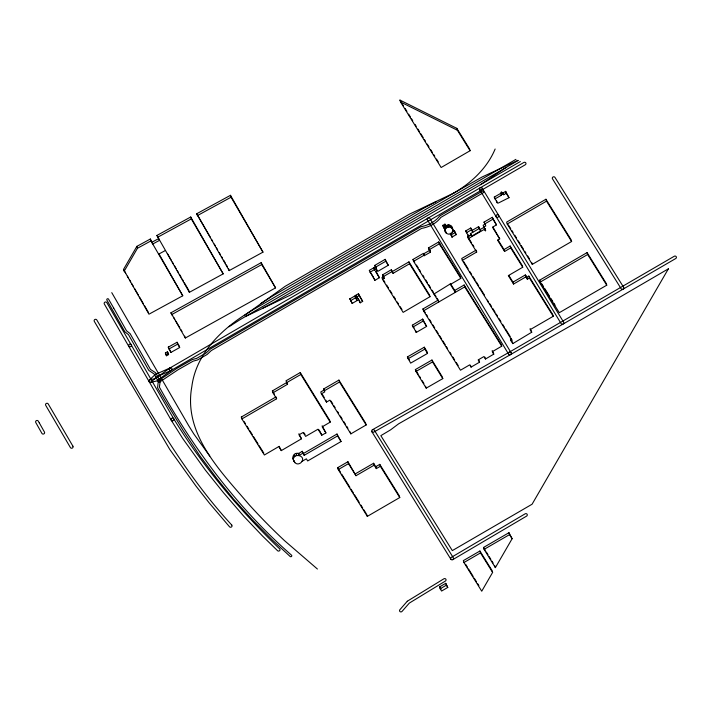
<?xml version="1.0" encoding="UTF-8"?>
<svg xmlns="http://www.w3.org/2000/svg" width="712" height="712" viewBox="0 0 712 712"><rect width="100%" height="100%" fill="white"/><g stroke="black" fill="none" stroke-linecap="round" stroke-linejoin="round"><path stroke-width="1.07" d="M444.911 230.457L444.493 229.095L445.116 226.71L445.703 228.605C442.686 233.118 450.66 236.722 452.618 231.934C454.203 228.098 449.904 222.749 445.997 225.775L446.584 227.671L445.703 228.605M158.278 381.16L157.583 387.8L164.321 399.316L183.118 430.44L200.134 456.241L217.124 478.9L233.411 498.952L252.76 520.232L272.545 540.194L290.158 556.481A0.961 0.899 -17.2 0 0 291.502 556.437A0.961 0.899 -17.2 0 0 291.511 555.155C237.514 507.843 194.047 449.797 159.408 387.132L160.164 381.312M293.762 461.358C290.745 451.942 307.753 455.048 301.078 462.569C293.406 468.843 288.93 451.337 298.746 453.464L302.288 451.301L304.184 455.315L337.577 435.922L336.99 434.026L303.606 453.419M495.134 149.013C487.186 168.103 471.478 182.761 453.864 193.032L255.928 308.1C226.078 325.064 196.352 350.678 191.804 386.794C183.055 434.436 221.103 471.762 249.164 504.719A667.945 626.863 -17.2 0 0 284.631 540.746L317.418 569.03M505.662 191.368L509 197.696L498.347 203.054L497.225 202.795L494.279 197.09L500.705 193.37L501.293 192.098L503.135 192.827L503.722 194.723L506.25 193.264L505.662 191.368L503.135 192.827M494.867 198.986L501.293 195.266L501.88 193.993L501.293 192.098M159.141 254.166L182.761 295.774L148.95 314.197L123.505 269.456L136.873 246.361L150.357 239.01L152.751 244.029L159.301 240.46L158.714 238.556L152.163 242.125M124.093 271.352L137.46 248.257L150.944 240.905L150.357 239.01M492.615 572.412L481.739 591.2L463.939 562.533L463.352 560.629L479.915 551.008L492.028 570.517L492.615 572.412L480.502 552.913L479.915 551.008M495.383 567.624L512.115 538.726L508.964 532.701L483.528 547.466L484.116 549.361L495.383 567.624L494.796 565.728M149.333 380.092L155.225 374.53L170.141 367.908M151.469 381.828L156.738 376.79L171.165 370.409M169.741 368.14L155.163 378.686L150.179 379.63M171.565 370.169L156.587 381.018L150.632 382.291M244.474 315.434L285.067 286.375L409.302 214.223L453.758 193.094M158.687 380.502L176.994 368.291L192.382 359.524L196.672 358.376L206.115 352.983L210.236 349.085L420.819 226.772C428.001 225.419 435.228 221.815 439.731 215.959L482.255 191.234A0.961 0.899 -17.2 0 1 483.564 191.519A0.961 0.899 -17.2 0 1 483.208 192.765L440.853 217.391C436.456 223.479 428.918 227.11 421.646 228.383L211.286 350.571L207.085 354.505L197.491 359.978L193.175 361.144L177.964 369.813L159.746 381.97M505.849 167.614L480.511 184.666M260.788 303.508L272.251 296.174L424.254 207.886L436.331 201.54M228.926 326.799L240.389 319.457L515.951 159.355M302.288 451.301L302.876 453.197L299.334 455.36L298.746 453.464M530.093 328.615L531.731 332.228L512.791 343.611L511.011 340.754L511.901 340.238L462.311 260.387L461.723 258.492L476.097 250.135L476.684 252.03L462.311 260.387M442.828 225.401L444.938 224.147L445.543 225.108L446.13 227.012L444.021 228.249L442.828 225.401L444.021 228.249M443.416 227.297L445.525 226.042L444.938 224.147M165.398 352.965L167.427 351.764L167.996 352.671L168.584 354.567L166.555 355.76L165.398 352.965L166.555 355.76M165.985 354.861L168.014 353.659L167.427 351.764M356.009 295.177L358.474 293.718L362.675 301.354L360.21 302.805L356.009 295.177L357.041 296.815M356.596 297.073L359.062 295.622L358.474 293.718M452.805 559.632L526.595 516.111A1.442 1.353 -17.2 0 0 527.102 514.242A1.442 1.353 -17.2 0 0 525.144 513.824L451.363 557.336A1.442 1.353 -17.2 0 0 450.847 559.205A1.442 1.353 -17.2 0 0 452.805 559.632A1.442 1.353 -17.2 0 0 453.322 557.763L374.334 430.217A1.442 1.353 -17.2 0 0 372.385 429.781A1.442 1.353 -17.2 0 0 371.851 431.65L450.847 559.205M433.902 294.047L450.126 284.026L450.385 284.444L460.824 278.374L460.237 276.478L438.726 241.938L428.428 247.936L430.475 252.155L424.29 255.688L423.435 253.365L412.996 259.435L413.583 261.331L438.823 301.959M438.726 241.938L439.313 243.833L460.824 278.374M443.434 226.354L445.543 225.108M272.99 392.802L272.402 390.897L286.963 382.362L287.55 384.266L272.99 392.802L276.603 398.782L241.911 418.932L264.375 454.995L278.748 446.602L281.293 450.616L301.488 438.806L298.915 433.733M412.328 325.179L422.67 319.101L426.63 326.399L416.226 332.468L412.328 325.179L413.983 327.876M412.916 327.075L423.257 320.996L422.67 319.101M287.55 384.266L285.975 380.822L300.25 372.563L329.629 420.231L330.217 422.127L322.207 426.826L325.918 432.914L321.753 435.237L318.015 429.22L305.644 436.385L303.143 432.469L299.004 434.836L301.488 438.806M437.141 298.301L438.236 300.063L422.937 308.955L423.515 310.85L460.486 370.213L469.671 364.856L471.077 367.116L479.55 362.177L478.144 359.925L483.911 356.57L485.486 359.008L493.781 354.14L492.179 350.615M375.758 267.249L376.345 269.145L374.672 270.115L374.085 268.219L375.758 267.249L374.637 265.451L385.174 259.355L388.28 265.264L377.743 271.388L374.637 265.451M450.215 233.162L452.022 237.052L456.232 234.631L454.425 230.75L451.897 232.201M485.362 230.777L485.13 228.668L485.362 230.777L483.849 227.386L480.119 229.558M485.718 230.572L483.759 227.11L485.798 225.927L484.027 222.126L492.33 217.293L496.469 224.885L492.464 227.226L499.708 238.867L497.554 240.122L504.603 251.47L510.709 247.918L510.121 246.023L504.016 249.574L504.603 251.47M408.955 261.874L429.407 294.804L429.995 296.699L403.143 312.363L382.558 279.451L381.97 277.555L383.679 276.585L382.575 274.832L391.377 269.714L393.06 273.337L409.542 263.769L408.955 261.874L392.472 271.432M447.715 587.462L441.582 591.049L440.176 588.797L439.589 586.893L445.721 583.324L447.715 587.462L445.721 583.324M453.864 193.032L482.086 177.003L517.944 160.351M518.167 160.458L274.894 301.763L262.817 308.1M520.33 161.535L290.336 295.177L245.311 316.6M374.085 268.219L373.809 267.765L369.27 270.409L374.859 280.359L379.389 277.716L376.034 271.352M369.857 272.304L374.396 269.661L373.809 267.765M377.173 270.489L375.509 271.459L379.389 277.716M429.016 249.832L439.313 243.833M382.558 279.451L384.266 278.481L383.163 276.728L391.965 271.61L391.377 269.714M413.583 261.331L424.023 255.27M349.912 298.844L354.843 295.97L356.516 298.657L357.104 300.553L352.164 303.419L349.912 298.844L352.164 303.419M350.5 300.74L355.43 297.874L354.843 295.97M476.684 252.03L468.354 238.627L472.554 236.179L471.753 236.108L470.988 234.871L468.469 236.313L465.719 230.902L470.721 228.009L472.75 232.29L472.163 230.394L478.606 226.647L480.671 230.928L472.999 235.387L473.249 235.788L484.436 229.282M484.614 224.022L492.918 219.189L492.33 217.293M478.606 226.647L479.194 228.543L470.276 233.732L470.988 234.871M468.354 238.627L467.766 236.731L471.13 234.773M545.935 199.253L506.632 222.108L507.22 224.004L532.3 264.357L571.611 241.502L571.024 239.606L545.935 199.253L546.522 201.149L571.611 241.502M507.22 224.004L546.522 201.149M423.515 310.85L455.315 292.365L454.728 290.46L464.144 284.996L501.141 344.297L501.729 346.192L492.259 351.71L493.781 354.14M464.144 284.996L464.731 286.892L455.315 292.365L450.385 284.444M241.911 418.932L241.323 417.036L276.025 396.887L276.603 398.782M510.121 246.023L522.136 265.353L522.724 267.249L508.332 275.615L513.566 284.043L525.937 276.852L525.349 274.948L512.978 282.148L513.566 284.043M323.586 389.01L338.912 380.101L365.576 423.062L366.164 424.957L350.847 433.866L329.861 400.135L326.488 402.093L321.379 393.852L320.792 391.956L324.191 389.98L323.586 389.01L324.779 391.876L321.379 393.852M324.174 390.906L339.499 381.997L338.912 380.101M528.829 276.096L529.417 277.992L527.325 279.211L526.738 277.315L528.829 276.096L552.654 314.384L553.242 316.279L530.155 329.656L531.731 332.228M539.562 280.225L587.08 252.6L606.161 283.305L606.749 285.2L559.303 312.684L540.15 282.121L539.562 280.225L540.702 282.068M540.15 282.121L587.667 254.495L587.08 252.6M336.99 434.026L341.057 441.529L307.673 460.958L306.356 458.831L302.066 461.314M509.142 352.28L674.264 256.258A1.442 1.353 -17.2 0 1 676.222 256.685A1.442 1.353 -17.2 0 1 675.697 258.554L510.575 354.585L373.791 432.095A1.442 1.353 -17.2 0 1 371.851 431.65M379.763 464.375L380.35 466.271L376.328 468.612L375.74 466.716L379.763 464.375L399.174 495.641L399.761 497.537L367.33 516.369L338.262 469.582L337.675 467.677L347.928 461.741L356 475.705L374.192 465.15L373.604 463.254L355.413 473.809M463.939 562.533L480.502 552.913M440.176 588.797L446.308 585.219M470.089 150.721L441.146 167.507L400.536 101.994L399.948 100.098L456.81 128.356L469.502 148.826L470.089 150.721L457.398 130.251L456.81 128.356M169.972 367.988A1.442 1.353 -17.2 0 1 172.082 369.145A1.442 1.353 -17.2 0 1 169.901 370.338A1.442 1.353 -17.2 0 1 169.972 367.988L523.827 162.478A1.442 1.353 -17.2 0 1 525.785 162.906A1.442 1.353 -17.2 0 1 525.251 164.784L171.37 370.311M375.224 267.347L385.762 261.251L385.174 259.355M511.011 340.754L510.424 338.859L511.314 338.342L511.901 340.238M338.262 469.582L348.515 463.637L347.928 461.741M484.116 549.361L509.552 534.596L508.964 532.701M466.307 232.797L471.308 229.914M286.562 382.718L300.838 374.468L300.25 372.563M407.397 356.926L424.29 347.198L426.942 351.514L427.529 353.41L410.637 363.138L407.397 356.926L409.516 360.379M407.985 358.821L424.877 349.094L424.29 347.198M415.372 369.572L431.953 360.032L442.197 376.719L442.784 378.615L426.203 388.147L415.959 371.468L415.372 369.572L418.22 374.2M415.959 371.468L432.54 361.927L431.953 360.032M450.803 235.058L455.012 232.646L454.425 230.75M424.29 255.688L423.702 253.792L429.888 250.25L428.428 247.936M372.394 429.781L509.16 352.271M168.308 347.144L177.065 342.258L179.077 345.64L179.664 347.536L170.907 352.422L168.308 347.144L170.907 352.422M168.895 349.04L177.653 344.154L177.065 342.258M170.942 312.799L261.171 262.657L275.553 287.879L185.334 338.013L170.942 312.799L172.598 315.594M171.53 314.695L261.749 264.561L261.171 262.657M527.325 279.211L525.67 275.473L526.738 277.315M526.195 277.395L525.937 276.852M156.907 235.45L190.709 217L223.185 273.862L189.383 292.32L156.907 235.45L157.806 237.007M196.69 213.769L230.474 195.31L262.968 252.146L229.175 270.605L196.69 213.769L210.44 237.452M157.494 237.345L191.297 218.895L190.709 217M197.277 215.665L231.062 197.206L230.474 195.31M158.634 254.166L165.184 250.597M446.584 227.671L450.313 226.968L452.841 229.513M501.88 193.993L503.722 194.723M400.536 101.994L457.398 130.251M209.737 455.992L193.753 433.839L188.742 425.767L111.766 292.659M304.06 432.914L305.056 434.48M279.175 446.308L281.293 450.616M391.965 271.61L393.06 273.337M359.062 295.622L362.675 301.354M358.074 298.453L359.106 300.09M385.762 261.251L388.28 265.264M173.692 418.745C202.742 466.111 238.653 509.133 278.517 547.768L279.594 548.729A1.442 1.353 -17.2 0 1 279.611 550.652A1.442 1.353 -17.2 0 1 277.591 550.741L262.47 535.967L243.958 516.458L223.488 492.704L205.35 470.071L182.744 438.548L171.227 420.196L149.146 381.65M383.732 280.377L384.907 282.255M386.669 285.076L388.44 287.897M390.203 290.719L391.965 293.54M393.727 296.361L395.498 299.182M397.26 302.004L398.435 303.882M400.197 306.703L401.969 309.524M439.589 586.893L440.995 589.153M168.014 353.659L168.584 354.567M492.918 219.189L496.469 224.885M445.525 226.042L446.13 227.012M464.731 286.892L501.729 346.192M422.937 308.955L425.278 312.728M426.452 314.606L427.627 316.493M429.389 319.323L431.143 322.144M432.905 324.975L434.667 327.796M436.429 330.626L438.192 333.456M439.357 335.334L441.707 339.108M442.882 340.986L445.231 344.759M446.397 346.646L447.572 348.524M449.922 352.298L451.097 354.175M452.859 357.006L454.612 359.836M456.374 362.657L458.136 365.487M423.257 320.996L426.63 326.399M241.323 417.036L242.472 418.887M244.207 421.664L245.355 423.515M247.082 426.283L248.808 429.06M249.965 430.911L252.262 434.605M253.419 436.456L258.02 443.852M259.177 445.703L263.787 453.099M587.667 254.495L606.749 285.2M508.386 224.93L510.718 228.677M511.883 230.555L513.049 232.432M514.803 235.245L516.547 238.066M518.3 240.878L520.054 243.691M521.22 245.569L523.551 249.325M524.717 251.203L525.883 253.08M527.637 255.893L529.381 258.705M541.85 283.91L543.576 286.678M544.724 288.52L549.308 295.889M551.035 298.657L552.752 301.416M553.9 303.267L555.048 305.11M510.709 247.918L522.724 267.249M529.417 277.992L553.242 316.279M525.349 274.948L525.67 275.473M492.989 227.119L499.708 238.867M498.053 239.971L504.016 249.574M484.027 222.126L485.21 224.031L483.172 225.215L483.759 227.11M508.911 275.597L512.978 282.148M479.194 228.543L480.671 230.928M467.766 236.731L471.656 242.979M472.768 244.768L473.881 246.557M463.476 261.313L468.149 268.833M469.902 271.655L471.656 274.476M472.821 276.354L475.153 280.119M476.328 281.997L478.66 285.752M479.826 287.639L484.507 295.16M489.865 303.819L491.609 306.614M492.766 308.483L495.08 312.212M496.246 314.081L497.403 315.95M499.139 318.745L500.883 321.548M502.619 324.343L504.363 327.146M505.52 329.006L510.157 336.473M510.424 338.859L511.759 341.003M450.349 283.429L454.728 290.46M412.996 259.435L414.74 262.238M416.476 265.042L418.22 267.846M419.386 269.714L420.543 271.583M422.866 275.322L424.023 277.19M425.767 279.994L427.512 282.798M428.668 284.667L430.413 287.479M432.157 290.282L433.314 292.151M434.952 294.786L436.047 296.548M409.542 263.769L429.995 296.699M370.934 273.097L373.711 277.573M509.552 534.596L512.115 538.726M355.43 297.874L357.104 300.553M465.648 564.331L467.375 567.108M468.523 568.959L473.115 576.355M474.263 578.206L476.559 581.9M477.707 583.751L478.856 585.602M339.499 381.997L366.164 424.957M380.35 466.271L399.761 497.537M331.027 401.052L332.771 403.864M333.937 405.733L335.103 407.611M337.435 411.358L338.601 413.236M340.345 416.039L342.098 418.852M343.843 421.664L345.596 424.477M346.762 426.346L347.928 428.224M337.577 435.922L341.057 441.529M348.515 463.637L356 475.705M319.029 429.906L320.631 432.478M337.675 467.677L340.585 472.359M341.742 474.237L349.886 487.337M351.052 489.206L353.375 492.953M354.54 494.822L359.186 502.307M360.931 505.119L362.675 507.923M363.841 509.801L366.164 513.539M506.25 193.264L509 197.696M494.279 197.09L495.223 198.612M399.948 100.098L401.105 101.967M402.271 103.836L403.428 105.714M405.173 108.518L406.908 111.33M408.652 114.134L410.388 116.946M411.554 118.815L412.711 120.684M415.034 124.431L416.191 126.3M417.935 129.112L419.671 131.916M420.837 133.785L423.159 137.532M424.316 139.401L425.473 141.279M427.218 144.082L428.962 146.895M430.698 149.698L432.442 152.51M433.599 154.379L434.756 156.248M436.5 159.061L438.245 161.864M374.396 269.661L374.672 270.115M322.492 394.706L324.2 397.447M465.719 230.902L466.805 232.655M455.012 232.646L456.232 234.631M483.528 547.466L485.219 550.207M486.341 552.031L488.032 554.773M489.162 556.597L490.853 559.338M491.974 561.163L493.104 562.987M373.604 463.254L375.74 466.716M374.192 465.15L376.328 468.612M300.838 374.468L330.217 422.127M302.876 453.197L304.184 455.315M424.877 349.094L427.529 353.41M432.54 361.927L442.784 378.615M419.359 376.061L420.498 377.912M422.207 380.689L423.916 383.465M322.144 425.794L325.918 432.914M470.721 228.009L472.163 230.394M511.1 352.725L429.852 218.37A1.442 1.353 -17.2 0 0 427.894 217.979A1.442 1.353 -17.2 0 0 427.405 219.857L508.608 354.14M272.402 390.897L274.467 394.323M177.653 344.154L179.664 347.536M261.749 264.561L275.553 287.879M173.701 317.463L174.805 319.332M175.909 321.192L179.771 327.725M180.875 329.585L181.987 331.454M482.158 188.199L563.592 322.144A1.442 1.353 -17.2 0 1 563.121 324.022A1.442 1.353 -17.2 0 1 561.154 323.64L479.648 189.588M231.062 197.206L262.968 252.146M211.535 239.339L212.639 241.235M214.285 244.083L215.389 245.969M216.484 247.865L217.587 249.761M219.234 252.609L220.337 254.495M221.441 256.391L222.536 258.287M223.639 260.183L225.286 263.022M226.389 264.917L227.484 266.813M191.297 218.895L223.185 273.862M167.347 253.436L171.191 260.076M172.295 261.972L173.399 263.867M174.493 265.763L176.149 268.611M177.244 270.507L178.347 272.402M179.451 274.298L181.097 277.146M182.201 279.042L183.296 280.937M184.399 282.833L188.253 289.473M150.944 240.905L182.761 295.774M123.505 269.456L125.713 273.266M127.377 276.123L128.48 278.027M129.584 279.932L130.688 281.827M131.791 283.732L133.447 286.589M134.55 288.493L138.422 295.16M139.525 297.064L143.388 303.73M144.492 305.635L148.363 312.292M160.058 380.778L155.545 372.705L150.446 369.386L130.073 333.581L126.505 330.768L113.671 308.002M158.384 381.694L154.112 373.96L148.844 370.427L128.471 334.64L124.903 331.819L106.889 300.09A0.961 0.899 -17.2 0 1 107.272 298.853A0.961 0.899 -17.2 0 1 108.562 299.182L113.662 307.993M149.137 381.641L104.335 304.015A1.442 1.353 -17.2 0 1 104.913 302.155A1.442 1.353 -17.2 0 1 106.844 302.636L173.728 418.79M531.713 262.461L532.3 264.357M500.705 193.37L501.293 195.266M496.638 200.9L497.225 202.795M512.204 341.716L512.791 343.611M471.166 234.212L471.753 236.108M467.882 234.417L468.469 236.313M487.551 300.09L488.138 301.986M451.737 226.505L452.316 228.401M452.939 230.733L452.253 227.618M450.856 225.624L451.444 227.52M449.726 225.072L450.313 226.968M448.435 224.912L449.023 226.808M451.515 235.102L452.102 236.998M451.435 235.156L452.022 237.052M447.145 225.152L447.732 227.048M484.899 357.113L485.486 359.008M445.837 231.551L446.424 233.447M444.6 227.867L445.187 229.762M444.493 229.095L445.498 232.352M478.962 360.281L479.55 362.177M439.972 243.815L440.488 245.765M470.49 365.212L471.077 367.116M429.888 250.25L430.475 252.155M415.639 330.564L416.226 332.468M425.616 386.251L426.203 388.147M383.679 276.585L384.266 278.481M382.575 274.832L383.163 276.728M374.272 278.463L374.859 280.359M359.622 300.909L360.21 302.805M350.26 431.97L350.847 433.866M366.742 514.473L367.33 516.369M325.9 400.197L326.488 402.093M321.165 433.341L321.753 435.237M298.141 453.259L298.728 455.155M296.13 453.428L296.717 455.324M294.35 454.398L294.937 456.294M293.166 455.974L293.753 457.869M294.163 460.78L294.75 462.675M292.783 457.869L293.371 459.765M228.588 268.709L229.175 270.605M188.796 290.416L189.383 292.32M184.746 336.117L185.334 338.013M136.873 246.361L137.46 248.257M668.381 268.816L532.087 504.221L452.325 550.607L380.84 435.655L390.603 429.843L398.64 423.809L575.519 323.026L668.381 268.816M407.3 601.231L399.877 609.712A1.442 1.353 -17.2 0 0 400.028 611.617A1.442 1.353 -17.2 0 0 402.049 611.403L409.32 603.091L445.374 581.072A1.442 1.353 -17.2 0 0 445.846 579.194A1.442 1.353 -17.2 0 0 443.887 578.803L407.3 601.231M231.694 524.949L231.507 524.762C175.748 464.206 138.235 390.372 96.814 319.982A1.442 1.353 -17.2 0 0 94.874 319.492A1.442 1.353 -17.2 0 0 94.296 321.352L169.768 449.432L195.978 486.073L209.221 502.939L229.567 526.836A1.442 1.353 -17.2 0 0 231.587 526.871A1.442 1.353 -17.2 0 0 231.694 524.949M623.623 287.265L554.977 177.413A1.442 1.353 -17.2 0 0 553.019 176.985A1.442 1.353 -17.2 0 0 552.503 178.863L621.149 288.716A1.442 1.353 -17.2 0 0 623.107 289.143A1.442 1.353 -17.2 0 0 623.623 287.265M72.918 446.193L48.22 403.944A1.442 1.353 -17.2 0 0 46.28 403.464A1.442 1.353 -17.2 0 0 45.71 405.324L70.399 447.572A1.442 1.353 -17.2 0 0 72.339 448.053A1.442 1.353 -17.2 0 0 72.918 446.193M39.276 422.83L38.279 421.13A1.442 1.353 -17.2 0 0 36.339 420.65A1.442 1.353 -17.2 0 0 35.769 422.51L41.919 433.403A1.442 1.353 -17.2 0 0 43.841 433.911A1.442 1.353 -17.2 0 0 44.456 432.059L39.285 422.848M149.814 382.219A1.442 1.353 -17.2 0 0 151.825 380.778A1.442 1.353 -17.2 0 0 149.573 379.888A1.442 1.353 -17.2 0 0 149.814 382.219M171.859 420.721A1.442 1.353 -17.2 0 0 173.879 419.297A1.442 1.353 -17.2 0 0 171.636 418.389A1.442 1.353 -17.2 0 0 171.859 420.721M509.294 354.701A1.442 1.353 -17.2 0 0 511.278 353.223A1.442 1.353 -17.2 0 0 509 352.378A1.442 1.353 -17.2 0 0 509.294 354.701M496.753 217.347A1.442 1.353 -17.2 0 0 498.738 215.87A1.442 1.353 -17.2 0 0 496.46 215.024A1.442 1.353 -17.2 0 0 496.753 217.347M158.981 382.122A0.961 0.899 -17.2 0 0 160.138 380.965A0.961 0.899 -17.2 0 0 158.545 380.626A0.961 0.899 -17.2 0 0 158.981 382.122M480.351 190.166A1.442 1.353 -17.2 0 0 482.318 188.671A1.442 1.353 -17.2 0 0 480.03 187.843A1.442 1.353 -17.2 0 0 480.351 190.166M129.575 346.664A1.442 1.353 -17.2 0 0 131.578 345.213A1.442 1.353 -17.2 0 0 129.308 344.341A1.442 1.353 -17.2 0 0 129.575 346.664"/></g></svg>
